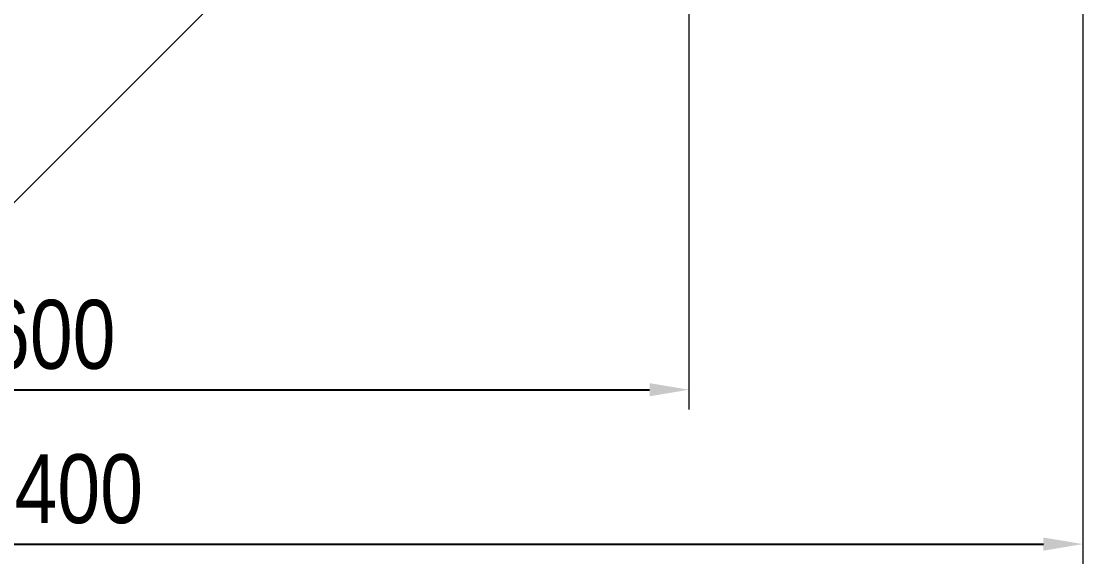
# Model space of a CAD drawing. Header units: millimetres. Extents: x -5899 to 5819, y -5159 to 4068.
# Drawn here: x 427 to 5819, y -5159 to -2403 of the extents above; entities that cross this region are included whole.
import ezdxf

# ---------------------------------------------------------------- set-up
doc = ezdxf.new("R2010")
doc.units = ezdxf.units.MM
for name, color, linetype in [('DIKOM_ЗОНА', 90, 'Continuous'), ('DIKOM_РАЗМЕР_ЗОНА', 7, 'Continuous'), ('DIKOM_РАЗМЕР_ОБЪЕКТА', 7, 'Continuous')]:
    doc.layers.add(name, color=color, linetype=linetype)
doc.styles.add('style1', font='arialbd.ttf', dxfattribs={"width": 0.8})
doc.dimstyles.new('1-50', dxfattribs={"dimtxt": 300, "dimasz": 200, "dimexe": 100, "dimexo": 0, "dimgap": 100, "dimtad": 1, "dimtxsty": 'style1', "dimcen": 200, "dimclrd": 7, "dimclre": 7, "dimclrt": 7, "dimadec": 1, "dimazin": 2, "dimtfac": 1, "dimtmove": 0, "dimatfit": 2, "dimfxl": 0, "dimlwd": 25, "dimlwe": 18, "dimarcsym": 0})

# ---------------------------------------------------------------- blocks, each defined once
blk = doc.blocks.new('*D1')
at = {"layer": 'Defpoints', "color": 0, "transparency": 16777216}
for p in [(-2800.5, 90.1), (3818.9, 90.1), (3818.9, -4274.7)]:
    blk.add_point(p, dxfattribs=at)
at = {"layer": 'DIKOM_РАЗМЕР_ОБЪЕКТА', "color": 7, "lineweight": 18, "transparency": 16777216}
for p, q in [((-2800.5, 90.1), (-2800.5, -4374.7)), ((3818.9, 90.1), (3818.9, -4374.7))]:
    blk.add_line(p, q, dxfattribs=at)
at = {"layer": 'DIKOM_РАЗМЕР_ОБЪЕКТА', "color": 7, "lineweight": 25, "transparency": 16777216}
blk.add_line((-2600.5, -4274.7), (3618.9, -4274.7), dxfattribs=at)
at = {"layer": 'DIKOM_РАЗМЕР_ОБЪЕКТА', "color": 7, "transparency": 16777216}
for points in [[(-2600.5, -4241.4), (-2600.5, -4308), (-2800.5, -4274.7)], [(3618.9, -4241.4), (3618.9, -4308), (3818.9, -4274.7)]]:
    blk.add_solid(points, dxfattribs=at)
at = {"layer": 'DIKOM_РАЗМЕР_ОБЪЕКТА', "color": 7, "transparency": 16777216, "insert": (471, -3996), "char_height": 300, "attachment_point": 5, "style": 'style1'}
blk.add_mtext('{\\fArial|b0|i0|c204|p34;\\H1.16667x;6600}', dxfattribs=at)
blk = doc.blocks.new('*D3')
at = {"layer": 'Defpoints', "color": 0, "transparency": 16777216}
for p in [(-4566.9, 98), (5818.9, 98), (5818.9, -5058.6)]:
    blk.add_point(p, dxfattribs=at)
at = {"layer": 'DIKOM_РАЗМЕР_ЗОНА', "color": 7, "lineweight": 18, "transparency": 16777216}
for p, q in [((-4566.9, 98), (-4566.9, -5158.6)), ((5818.9, 98), (5818.9, -5158.6))]:
    blk.add_line(p, q, dxfattribs=at)
at = {"layer": 'DIKOM_РАЗМЕР_ЗОНА', "color": 7, "lineweight": 25, "transparency": 16777216}
blk.add_line((-4366.9, -5058.6), (5618.9, -5058.6), dxfattribs=at)
at = {"layer": 'DIKOM_РАЗМЕР_ЗОНА', "color": 7, "transparency": 16777216}
for points in [[(-4366.9, -5025.3), (-4366.9, -5092), (-4566.9, -5058.6)], [(5618.9, -5025.3), (5618.9, -5092), (5818.9, -5058.6)]]:
    blk.add_solid(points, dxfattribs=at)
at = {"layer": 'DIKOM_РАЗМЕР_ЗОНА', "color": 7, "transparency": 16777216, "insert": (502, -4779.9), "char_height": 300, "attachment_point": 5, "style": 'style1'}
blk.add_mtext('{\\fArial|b0|i0|c204|p34;\\H1.16667x;10400}', dxfattribs=at)

msp = doc.modelspace()

# ---------------------------------------------------------------- linework, layer by layer
at = {"layer": 'DIKOM_ЗОНА', "color": 3, "lineweight": 15}
msp.add_lwpolyline([(4818.913, -1809.546, 0.41421356), (5818.913, -809.546), (5818.913, 970.455, 0.41421356), (4818.913, 1970.455), (2337.781, 1970.455, -0.19890839), (1630.685, 2263.337), (118.403, 3775.574, 0.41421336), (-1295.81, 3775.553), (-4274.089, 797.187, 0.41421377), (-4274.068, -617.027), (-1295.7, -3595.304, 0.4142135), (118.513, -3595.282), (1611.301, -2102.449, -0.19891628), (2318.419, -1809.546)], format="xyb", close=True, dxfattribs=at)

# ---------------------------------------------------------------- dimensions: what is measured, and where the dimension line sits
at = {"layer": 'DIKOM_РАЗМЕР_ЗОНА'}
dim = msp.add_linear_dim(base=(5818.913, -5058.623), p1=(-4566.94, 98.042), p2=(5818.913, 98.042), angle=180, text='{\\fArial|b0|i0|c204|p34;\\H1.16667x;10400}', dimstyle='1-50', dxfattribs=at)
dim.commit()
dim.dimension.update_dxf_attribs({"geometry": '*D3', "text_midpoint": (501.967, -5058.623), "dimtype": 160})
at = {"layer": 'DIKOM_РАЗМЕР_ОБЪЕКТА'}
dim = msp.add_linear_dim(base=(3818.913, -4274.707), p1=(-2800.515, 90.069), p2=(3818.913, 90.069), angle=180, text='{\\fArial|b0|i0|c204|p34;\\H1.16667x;6600}', dimstyle='1-50', dxfattribs=at)
dim.commit()
dim.dimension.update_dxf_attribs({"geometry": '*D1', "text_midpoint": (470.966, -4274.707), "dimtype": 160})

doc.saveas('drawing.dxf')
